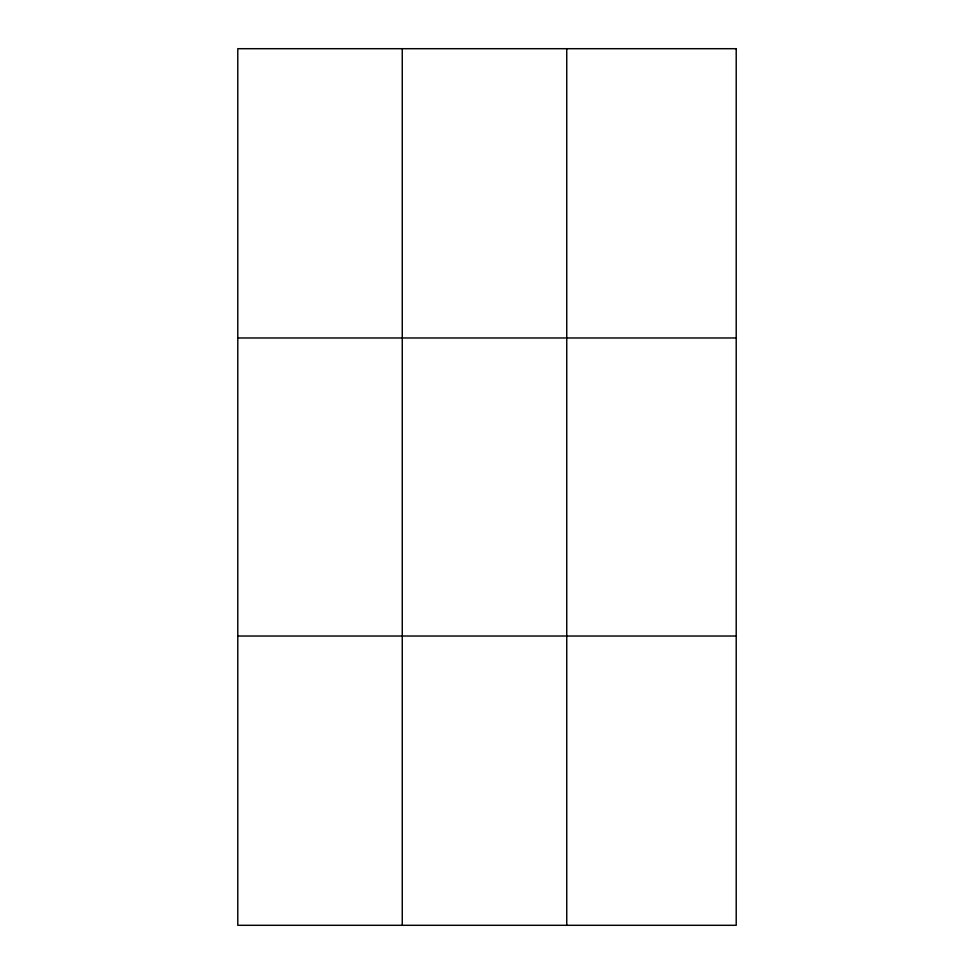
<?xml version="1.0" encoding="UTF-8"?>
<svg xmlns="http://www.w3.org/2000/svg" width="974" height="974" viewBox="0 0 974 974"><rect width="100%" height="100%" fill="white"/><g stroke="black" fill="none" stroke-linecap="round" stroke-linejoin="round"><path stroke-width="1.46" d="M402.262 925.3L402.262 48.7M566.746 925.3L566.746 48.7M237.79 337.978L736.21 337.978M237.79 636.022L736.21 636.022M736.21 48.7L736.21 925.3L237.79 925.3L237.79 48.7L736.21 48.7"/></g></svg>
